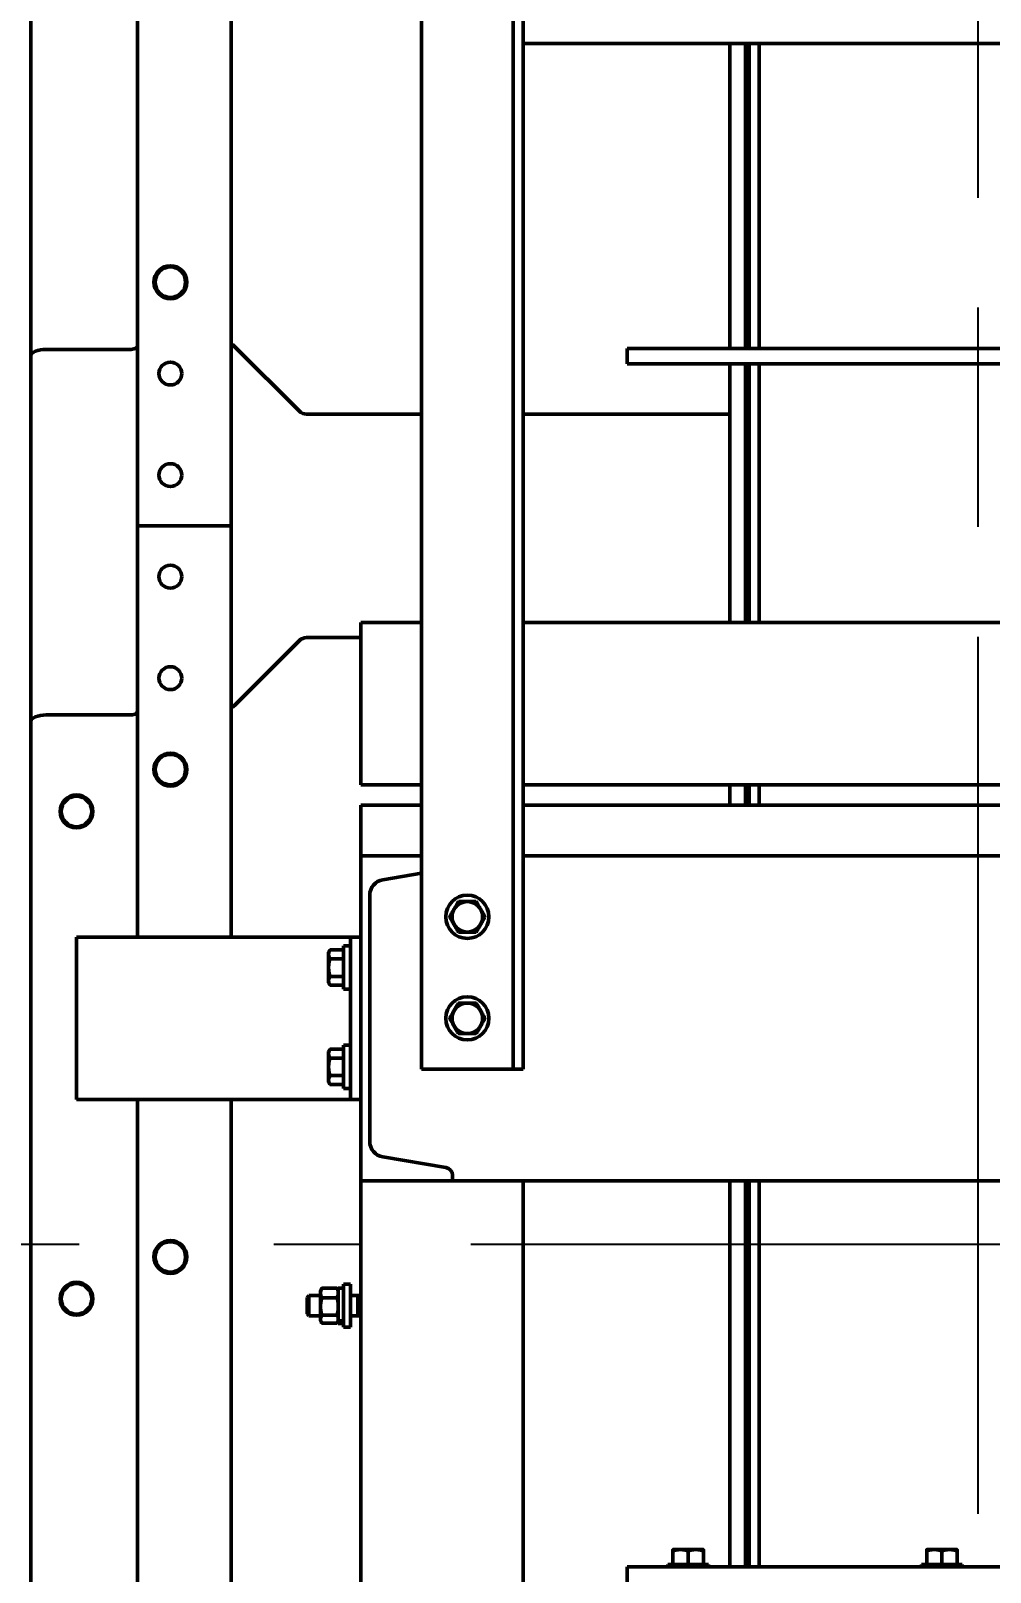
# Model space of a CAD drawing. Header units: inches. Extents: x 11 to 1621, y 11 to 1332.
# Drawn here: x 1144.51 to 1168.14, y 350.31 to 388.27 of the extents above; entities that cross this region are included whole.
import ezdxf

# ---------------------------------------------------------------- set-up
doc = ezdxf.new("R2010")
doc.units = ezdxf.units.IN
doc.header["$LTSCALE"] = 48
doc.header["$MEASUREMENT"] = 0
doc.linetypes.add('CHAIN', pattern=[0.7087, 0.4724, -0.0591, 0.1181, -0.0591])
for name, color, linetype, lineweight in [('Center Mark (ANSI)', 7, 'Continuous', 25), ('Centerline (ANSI)', 7, 'Continuous', 25), ('Dimension (ANSI)', 7, 'Continuous', 25), ('Visible (ANSI)', 7, 'Continuous', 50)]:
    doc.layers.add(name, color=color, linetype=linetype, lineweight=lineweight)
doc.styles.add('Dimension Text', font='tahoma.ttf')
doc.dimstyles.new('ELC FT', dxfattribs={"dimscale": 48, "dimtxt": 0.12, "dimasz": 0.098425, "dimexe": 0.05, "dimexo": 0.1, "dimgap": 0.031496, "dimtad": 1, "dimdec": 5, "dimzin": 3, "dimdsep": 46, "dimlunit": 4, "dimtxsty": 'Dimension Text', "dimcen": 0.09, "dimdle": 0.5, "dimclrd": 5, "dimclre": 5, "dimclrt": 256, "dimadec": 1, "dimazin": 3, "dimtfac": 0.833333, "dimtofl": 0, "dimtmove": 0, "dimatfit": 3, "dimfxl": 0, "dimfrac": 2, "dimtolj": 1, "dimtzin": 0, "dimlwd": 25, "dimlwe": 25, "dimarcsym": 0})

# ---------------------------------------------------------------- blocks, each defined once
blk = doc.blocks.new('*D32')
at = {"layer": 'Defpoints', "color": 0, "linetype": 'Continuous', "transparency": 16777216}
for p in [(1009.144, 460.889), (1167.944, 460.889), (1018.545, 291.451)]:
    blk.add_point(p, dxfattribs=at)
at = {"layer": 'Dimension (ANSI)', "color": 5, "linetype": 'Continuous', "lineweight": 25, "transparency": 16777216}
for p, q in [((1163.144, 460.889), (1006.744, 460.889)), ((1009.144, 296.176), (1009.144, 456.165)), ((1013.745, 291.451), (1006.744, 291.451))]:
    blk.add_line(p, q, dxfattribs=at)
at = {"layer": 'Dimension (ANSI)', "color": 5, "linetype": 'Continuous', "transparency": 16777216}
for points in [[(1008.356, 456.165), (1009.931, 456.165), (1009.144, 460.889)], [(1008.356, 296.176), (1009.931, 296.176), (1009.144, 291.451)]]:
    blk.add_solid(points, dxfattribs=at)
at = {"layer": 'Dimension (ANSI)', "linetype": 'Continuous', "lineweight": 25, "transparency": 16777216, "insert": (1003.996, 376.17), "char_height": 5.76, "attachment_point": 5, "rotation": 90, "style": 'Dimension Text'}
blk.add_mtext('\\A1;14\'-1 7/16"', dxfattribs=at)
blk = doc.blocks.new('*D33')
at = {"layer": 'Defpoints', "color": 0, "linetype": 'Continuous', "transparency": 16777216}
for p in [(1136.719, 358.38), (1150.497, 358.38), (1136.719, 291.451)]:
    blk.add_point(p, dxfattribs=at)
at = {"layer": 'Dimension (ANSI)', "color": 5, "linetype": 'Continuous', "lineweight": 25, "transparency": 16777216}
for p, q in [((1145.697, 358.38), (1134.319, 358.38)), ((1136.719, 296.176), (1136.719, 353.656))]:
    blk.add_line(p, q, dxfattribs=at)
at = {"layer": 'Dimension (ANSI)', "color": 5, "linetype": 'Continuous', "transparency": 16777216}
for points in [[(1135.931, 353.656), (1137.506, 353.656), (1136.719, 358.38)], [(1135.931, 296.176), (1137.506, 296.176), (1136.719, 291.451)]]:
    blk.add_solid(points, dxfattribs=at)
at = {"layer": 'Dimension (ANSI)', "linetype": 'Continuous', "lineweight": 25, "transparency": 16777216, "insert": (1131.571, 324.916), "char_height": 5.76, "attachment_point": 5, "rotation": 90, "style": 'Dimension Text'}
blk.add_mtext('\\A1;5\'-6 15/16"', dxfattribs=at)
blk = doc.blocks.new('*D51')
at = {"layer": 'Defpoints', "color": 0, "linetype": 'Continuous', "transparency": 16777216}
for p in [(1146.447, 546.451), (994.545, 291.451), (1018.545, 291.451)]:
    blk.add_point(p, dxfattribs=at)
at = {"layer": 'Dimension (ANSI)', "color": 5, "linetype": 'Continuous', "lineweight": 25, "transparency": 16777216}
for p, q in [((1141.647, 546.451), (992.145, 546.451)), ((994.545, 541.727), (994.545, 296.176)), ((1013.745, 291.451), (992.145, 291.451))]:
    blk.add_line(p, q, dxfattribs=at)
at = {"layer": 'Dimension (ANSI)', "color": 5, "linetype": 'Continuous', "transparency": 16777216}
for points in [[(993.758, 541.727), (995.333, 541.727), (994.545, 546.451)], [(993.758, 296.176), (995.333, 296.176), (994.545, 291.451)]]:
    blk.add_solid(points, dxfattribs=at)
at = {"layer": 'Dimension (ANSI)', "linetype": 'Continuous', "lineweight": 25, "transparency": 16777216, "insert": (990.034, 418.951), "char_height": 5.76, "attachment_point": 5, "rotation": 90, "style": 'Dimension Text'}
blk.add_mtext('\\A1;21\'-3"', dxfattribs=at)

msp = doc.modelspace()

# ---------------------------------------------------------------- linework, layer by layer
at = {"layer": 'Center Mark (ANSI)', "linetype": 'CHAIN', "ltscale": 0.952448}
msp.add_line((1338.941663, 358.380235), (1150.49666, 358.380235), dxfattribs=at)
at = {"layer": 'Centerline (ANSI)', "linetype": 'CHAIN', "ltscale": 0.952448}
msp.add_line((1167.836979, 286.951101), (1167.836979, 506.511101), dxfattribs=at)
at = {"layer": 'Visible (ANSI)'}
for p, q in [((1144.509479, 379.412161), (1144.509479, 411.451101)), ((1147.134479, 411.451101), (1147.134479, 380.499471)), ((1154.134479, 362.701101), (1154.134479, 410.701101)), ((1149.446979, 409.201101), (1149.446979, 376.076101)), ((1156.384479, 362.701101), (1156.384479, 408.946101)), ((1156.634479, 362.701101), (1156.634479, 408.826101)), ((1188.134479, 387.951101), (1156.634479, 387.951101)), ((1161.726979, 380.444174), (1161.726979, 387.951101)), ((1162.106979, 380.444174), (1162.106979, 387.951101)), ((1162.196979, 380.444174), (1162.196979, 387.951101)), ((1162.446979, 387.951101), (1162.446979, 380.444174)), ((1146.944479, 380.420771), (1144.889479, 380.420771)), ((1146.944479, 380.420771), (1144.889479, 380.420771)), ((1147.134479, 371.499471), (1147.134479, 380.499471)), ((1151.123756, 378.899324), (1149.520203, 380.502878)), ((1159.196979, 380.444174), (1183.571979, 380.444174)), ((1159.196979, 380.444174), (1159.196979, 380.069174)), ((1159.196979, 380.069174), (1183.571979, 380.069174)), ((1161.726979, 373.701101), (1161.726979, 380.069174)), ((1162.106979, 373.701101), (1162.106979, 380.069174)), ((1162.196979, 373.701101), (1162.196979, 380.069174)), ((1162.446979, 380.069174), (1162.446979, 373.701101)), ((1144.509479, 370.412161), (1144.509479, 379.412161)), ((1154.134479, 378.826101), (1151.300533, 378.826101)), ((1161.726979, 378.826101), (1156.634479, 378.826101)), ((1147.134479, 376.076101), (1147.201979, 376.076101)), ((1147.201979, 376.076101), (1149.256979, 376.076101)), ((1149.196979, 376.076101), (1147.201979, 376.076101)), ((1149.446979, 376.076101), (1149.256979, 376.076101)), ((1149.446979, 376.076101), (1149.446979, 365.951101)), ((1154.134479, 373.701101), (1152.634479, 373.701101)), ((1152.634479, 373.701101), (1152.634479, 369.701101)), ((1188.134479, 373.701101), (1156.634479, 373.701101)), ((1149.520203, 371.649324), (1151.123756, 373.252878)), ((1151.300533, 373.326101), (1152.634479, 373.326101)), ((1146.944479, 371.420771), (1144.889479, 371.420771)), ((1146.944479, 371.420771), (1144.889479, 371.420771)), ((1147.134479, 365.951101), (1147.134479, 371.499471)), ((1144.509479, 294.451101), (1144.509479, 370.412161)), ((1154.134479, 369.701101), (1152.634479, 369.701101)), ((1187.766363, 369.701101), (1156.634479, 369.701101)), ((1161.726979, 369.201101), (1161.726979, 369.701101)), ((1162.106979, 369.201101), (1162.106979, 369.701101)), ((1162.196979, 369.201101), (1162.196979, 369.701101)), ((1162.446979, 369.701101), (1162.446979, 369.201101)), ((1154.134479, 369.201101), (1152.634479, 369.201101)), ((1152.634479, 369.201101), (1152.634479, 367.951101)), ((1187.613498, 369.201101), (1156.634479, 369.201101)), ((1152.634479, 367.951101), (1152.634479, 359.951101)), ((1154.134479, 367.951101), (1152.634479, 367.951101)), ((1154.134479, 367.951101), (1152.634479, 367.951101)), ((1187.879461, 367.951101), (1156.634479, 367.951101)), ((1187.879461, 367.951101), (1156.634479, 367.951101)), ((1153.180111, 367.364614), (1154.134479, 367.524321)), ((1153.180111, 367.364614), (1154.134479, 367.524321)), ((1152.854479, 360.922239), (1152.854479, 366.979963)), ((1152.854479, 360.922239), (1152.854479, 366.979963)), ((1145.634479, 365.951101), (1152.134479, 365.951101)), ((1145.634479, 361.951101), (1145.634479, 365.951101)), ((1152.384479, 365.951101), (1152.134479, 365.951101)), ((1152.384479, 365.951101), (1152.634479, 365.951101)), ((1152.384479, 361.951101), (1152.384479, 365.951101)), ((1151.843479, 365.576101), (1151.876973, 365.634114)), ((1151.843479, 365.576101), (1151.843479, 365.52586)), ((1151.843479, 365.52586), (1151.843479, 365.201101)), ((1152.207479, 365.634114), (1151.876973, 365.634114)), ((1152.207479, 365.732601), (1152.207479, 364.669601)), ((1152.207479, 365.732601), (1152.384479, 365.732601)), ((1151.843479, 365.201101), (1151.843479, 364.876341)), ((1152.207479, 365.417607), (1151.876973, 365.417607)), ((1151.843479, 364.876341), (1151.843479, 364.826101)), ((1151.843479, 364.826101), (1151.876973, 364.768088)), ((1152.207479, 364.984595), (1151.876973, 364.984595)), ((1152.207479, 364.768088), (1151.876973, 364.768088)), ((1152.207479, 364.669601), (1152.384479, 364.669601)), ((1151.843479, 363.130937), (1151.876973, 363.188949)), ((1152.207479, 363.188949), (1151.876973, 363.188949)), ((1152.207479, 363.287437), (1152.207479, 362.224437)), ((1152.207479, 363.287437), (1152.384479, 363.287437)), ((1151.843479, 363.130937), (1151.843479, 363.080696)), ((1151.843479, 363.080696), (1151.843479, 362.755937)), ((1152.207479, 362.972443), (1151.876973, 362.972443)), ((1151.843479, 362.755937), (1151.843479, 362.431177)), ((1151.843479, 362.431177), (1151.843479, 362.380937)), ((1152.207479, 362.53943), (1151.876973, 362.53943)), ((1154.254479, 362.701101), (1154.134479, 362.701101)), ((1154.254479, 362.701101), (1156.134479, 362.701101)), ((1156.134479, 362.701101), (1156.384479, 362.701101)), ((1156.504479, 362.701101), (1156.384479, 362.701101)), ((1156.504479, 362.701101), (1156.634479, 362.701101)), ((1151.843479, 362.380937), (1151.876973, 362.322924)), ((1152.207479, 362.322924), (1151.876973, 362.322924)), ((1152.207479, 362.224437), (1152.384479, 362.224437)), ((1152.134479, 361.951101), (1145.634479, 361.951101)), ((1147.134479, 294.451101), (1147.134479, 361.951101)), ((1149.446979, 361.951101), (1149.446979, 303.316653)), ((1152.384479, 361.951101), (1152.134479, 361.951101)), ((1152.634479, 361.951101), (1152.384479, 361.951101)), ((1154.731664, 360.277947), (1153.180111, 360.537588)), ((1154.731664, 360.277947), (1153.180111, 360.537588)), ((1152.634479, 359.951101), (1154.894479, 359.951101)), ((1152.634479, 311.520493), (1152.634479, 359.951101)), ((1152.634479, 359.951101), (1156.634479, 359.951101)), ((1154.894479, 359.951101), (1154.894479, 360.085621)), ((1154.894479, 359.951101), (1154.894479, 360.085621)), ((1172.219479, 359.951101), (1154.894479, 359.951101)), ((1156.634479, 318.448696), (1156.634479, 359.951101)), ((1161.726979, 350.444174), (1161.726979, 359.951101)), ((1162.106979, 350.444174), (1162.106979, 359.951101)), ((1162.196979, 350.444174), (1162.196979, 359.951101)), ((1162.446979, 359.951101), (1162.446979, 350.444174)), ((1151.311476, 357.077919), (1151.357247, 357.125107)), ((1151.357247, 357.125107), (1151.357247, 356.625107)), ((1151.644479, 357.125107), (1151.357247, 357.125107)), ((1151.644479, 357.250107), (1151.671248, 357.296472)), ((1151.644479, 357.250107), (1151.644479, 357.190075)), ((1151.644479, 357.190075), (1151.644479, 356.856338)), ((1151.677973, 357.307577), (1152.048986, 357.307577)), ((1152.082479, 357.250107), (1152.055711, 357.296472)), ((1152.082479, 356.500459), (1152.082479, 357.309607)), ((1152.207479, 357.309607), (1152.082479, 357.309607)), ((1152.207479, 356.343607), (1152.207479, 357.406607)), ((1152.384479, 357.406607), (1152.207479, 357.406607)), ((1152.384479, 356.343607), (1152.384479, 357.406607)), ((1152.561476, 357.125107), (1152.384479, 357.125107)), ((1152.561476, 357.125107), (1152.634479, 357.127955)), ((1152.561476, 357.125107), (1152.561476, 356.625107)), ((1151.311476, 356.672296), (1151.311476, 357.077919)), ((1151.644479, 356.856338), (1151.644479, 356.54137)), ((1151.677973, 357.072573), (1152.048986, 357.072573)), ((1151.311476, 356.672296), (1151.357247, 356.625107)), ((1151.644479, 356.625107), (1151.357247, 356.625107)), ((1151.644479, 356.54137), (1151.644479, 356.500107)), ((1151.644479, 356.500107), (1151.671248, 356.453743)), ((1151.677973, 356.640103), (1152.048986, 356.640103)), ((1151.677973, 356.442637), (1152.048986, 356.442637)), ((1152.082479, 356.500107), (1152.055711, 356.453743)), ((1152.082479, 356.477657), (1152.082479, 356.500459)), ((1152.082479, 356.500459), (1152.207479, 356.500459)), ((1152.207479, 356.477657), (1152.082479, 356.477657)), ((1152.082479, 356.440607), (1152.082479, 356.477657)), ((1152.207479, 356.440607), (1152.082479, 356.440607)), ((1152.561476, 356.625107), (1152.384479, 356.625107)), ((1152.561476, 356.625107), (1152.634479, 356.62226)), ((1152.384479, 356.343607), (1152.207479, 356.343607)), ((1160.509479, 350.871178), (1160.321979, 350.871178)), ((1160.321979, 350.507178), (1160.321979, 350.837684)), ((1160.884479, 350.871178), (1160.509479, 350.871178)), ((1160.696979, 350.507178), (1160.696979, 350.837684)), ((1161.071979, 350.871178), (1160.884479, 350.871178)), ((1161.071979, 350.507178), (1161.071979, 350.837684)), ((1166.759479, 350.871178), (1166.571979, 350.871178)), ((1166.571979, 350.507178), (1166.571979, 350.837684)), ((1167.134479, 350.871178), (1166.759479, 350.871178)), ((1166.946979, 350.507178), (1166.946979, 350.837684)), ((1167.321979, 350.871178), (1167.134479, 350.871178)), ((1167.321979, 350.507178), (1167.321979, 350.837684)), ((1159.196979, 350.444174), (1159.196979, 350.069174)), ((1159.196979, 350.444174), (1175.107077, 350.444174)), ((1161.196979, 350.507174), (1160.196979, 350.507174)), ((1160.196979, 350.507174), (1160.196979, 350.444174)), ((1160.509479, 350.507178), (1160.321979, 350.507178)), ((1160.321979, 350.507178), (1160.321979, 350.507174)), ((1160.696979, 350.507178), (1160.509479, 350.507178)), ((1160.884479, 350.507178), (1160.696979, 350.507178)), ((1161.071979, 350.507178), (1160.884479, 350.507178)), ((1161.071979, 350.507178), (1161.071979, 350.507174)), ((1161.196979, 350.507174), (1161.196979, 350.444174)), ((1167.446979, 350.507174), (1166.446979, 350.507174)), ((1166.446979, 350.507174), (1166.446979, 350.444174)), ((1166.759479, 350.507178), (1166.571979, 350.507178)), ((1166.571979, 350.507178), (1166.571979, 350.507174)), ((1166.946979, 350.507178), (1166.759479, 350.507178)), ((1167.134479, 350.507178), (1166.946979, 350.507178)), ((1167.321979, 350.507178), (1167.134479, 350.507178)), ((1167.321979, 350.507178), (1167.321979, 350.507174)), ((1167.446979, 350.507174), (1167.446979, 350.444174))]:
    msp.add_line(p, q, dxfattribs=at)
for centre, radius in [((1147.946979, 382.076101), 0.40625), ((1147.946979, 382.076101), 0.375), ((1147.946979, 379.826101), 0.28125), ((1147.946979, 377.326101), 0.28125), ((1147.946979, 374.826101), 0.28125), ((1147.946979, 372.326101), 0.28125), ((1147.946979, 370.076101), 0.40625), ((1147.946979, 370.076101), 0.375), ((1145.634479, 369.044851), 0.40625), ((1145.634479, 369.044851), 0.375), ((1155.259479, 366.451101), 0.5315), ((1155.259479, 363.951101), 0.5315), ((1147.946979, 358.076101), 0.40625), ((1147.946979, 358.076101), 0.375), ((1145.634479, 357.044851), 0.40625), ((1145.634479, 357.044851), 0.375)]:
    msp.add_circle(centre, radius, dxfattribs=at)
for centre, radius, start, end in [((1149.343426, 380.326101), 0.25, 45, 65.5301995), ((1151.300533, 379.076101), 0.25, 225, 270), ((1151.300533, 373.076101), 0.25, 90, 135), ((1149.343426, 371.826101), 0.25, 294.4698005, 315), ((1153.244479, 366.979963), 0.39, 99.5, 180), ((1153.244479, 366.979963), 0.39, 99.5, 180), ((1155.259479, 366.451101), 0.375, 150, 210), ((1155.259479, 366.451101), 0.375, 90, 150), ((1155.259479, 366.451101), 0.375, 30, 90), ((1155.259479, 366.451101), 0.375, 330, 30), ((1155.259479, 366.451101), 0.375, 210, 270), ((1155.259479, 366.451101), 0.375, 270, 330), ((1155.259479, 363.951101), 0.375, 90, 150), ((1155.259479, 363.951101), 0.375, 30, 90), ((1155.259479, 363.951101), 0.375, 150, 210), ((1155.259479, 363.951101), 0.375, 330, 30), ((1155.259479, 363.951101), 0.375, 210, 270), ((1155.259479, 363.951101), 0.375, 270, 330), ((1153.244479, 360.922239), 0.39, 180, 260.5), ((1153.244479, 360.922239), 0.39, 180, 260.5), ((1154.699479, 360.085621), 0.195, 0, 80.5), ((1154.699479, 360.085621), 0.195, 0, 80.5)]:
    msp.add_arc(centre, radius, start, end, dxfattribs=at)
for centre, major_axis in [((1144.889479, 380.26337), (0.38, 0)), ((1144.889479, 380.26337), (0.38, 0)), ((1146.944479, 380.499471), (-0.19, 0)), ((1146.944479, 380.499471), (-0.19, 0)), ((1144.889479, 371.26337), (0.38, 0)), ((1144.889479, 371.26337), (0.38, 0)), ((1146.944479, 371.499471), (-0.19, 0)), ((1146.944479, 371.499471), (-0.19, 0))]:
    msp.add_ellipse(centre, major_axis=major_axis, ratio=0.414213562, start_param=1.570796327, end_param=3.141592654, dxfattribs=at)
for points, weights in [([(1154.826467, 366.451101), (1154.884479, 366.551582), (1154.93472, 366.638601)], [1, 1.0379548493, 1]), ([(1154.93472, 366.638601), (1154.98496, 366.72562), (1155.042973, 366.826101)], [1, 1.0379548493, 1]), ([(1155.042973, 366.826101), (1155.158999, 366.826101), (1155.259479, 366.826101)], [1, 1.0379548493, 1]), ([(1155.259479, 366.826101), (1155.35996, 366.826101), (1155.475986, 366.826101)], [1, 1.0379548493, 1]), ([(1155.475986, 366.826101), (1155.533999, 366.72562), (1155.584239, 366.638601)], [1, 1.0379548493, 1]), ([(1155.584239, 366.638601), (1155.634479, 366.551582), (1155.692492, 366.451101)], [1, 1.0379548493, 1]), ([(1154.93472, 366.263601), (1154.884479, 366.35062), (1154.826467, 366.451101)], [1, 1.0379548493, 1]), ([(1155.042973, 366.076101), (1154.98496, 366.176582), (1154.93472, 366.263601)], [1, 1.0379548493, 1]), ([(1155.584239, 366.263601), (1155.533999, 366.176582), (1155.475986, 366.076101)], [1, 1.0379548493, 1]), ([(1155.692492, 366.451101), (1155.634479, 366.35062), (1155.584239, 366.263601)], [1, 1.0379548493, 1]), ([(1155.259479, 366.076101), (1155.158999, 366.076101), (1155.042973, 366.076101)], [1, 1.0379548493, 1]), ([(1155.475986, 366.076101), (1155.35996, 366.076101), (1155.259479, 366.076101)], [1, 1.0379548493, 1]), ([(1151.876973, 365.634114), (1151.843479, 365.576101), (1151.843479, 365.52586)], [1, 1.0379548493, 1]), ([(1151.843479, 365.52586), (1151.843479, 365.47562), (1151.876973, 365.417607)], [1, 1.0379548493, 1]), ([(1151.876973, 365.417607), (1151.843479, 365.301582), (1151.843479, 365.201101)], [1, 1.0379548493, 1]), ([(1151.843479, 365.201101), (1151.843479, 365.10062), (1151.876973, 364.984595)], [1, 1.0379548493, 1]), ([(1151.876973, 364.984595), (1151.843479, 364.926582), (1151.843479, 364.876341)], [1, 1.0379548493, 1]), ([(1151.843479, 364.876341), (1151.843479, 364.826101), (1151.876973, 364.768088)], [1, 1.0379548493, 1]), ([(1154.93472, 364.138601), (1154.98496, 364.22562), (1155.042973, 364.326101)], [1, 1.0379548493, 1]), ([(1155.042973, 364.326101), (1155.158999, 364.326101), (1155.259479, 364.326101)], [1, 1.0379548493, 1]), ([(1155.259479, 364.326101), (1155.35996, 364.326101), (1155.475986, 364.326101)], [1, 1.0379548493, 1]), ([(1155.475986, 364.326101), (1155.533999, 364.22562), (1155.584239, 364.138601)], [1, 1.0379548493, 1]), ([(1154.826467, 363.951101), (1154.884479, 364.051582), (1154.93472, 364.138601)], [1, 1.0379548493, 1]), ([(1154.93472, 363.763601), (1154.884479, 363.85062), (1154.826467, 363.951101)], [1, 1.0379548493, 1]), ([(1155.584239, 364.138601), (1155.634479, 364.051582), (1155.692492, 363.951101)], [1, 1.0379548493, 1]), ([(1155.692492, 363.951101), (1155.634479, 363.85062), (1155.584239, 363.763601)], [1, 1.0379548493, 1]), ([(1155.042973, 363.576101), (1154.98496, 363.676582), (1154.93472, 363.763601)], [1, 1.0379548493, 1]), ([(1155.259479, 363.576101), (1155.158999, 363.576101), (1155.042973, 363.576101)], [1, 1.0379548493, 1]), ([(1155.475986, 363.576101), (1155.35996, 363.576101), (1155.259479, 363.576101)], [1, 1.0379548493, 1]), ([(1155.584239, 363.763601), (1155.533999, 363.676582), (1155.475986, 363.576101)], [1, 1.0379548493, 1]), ([(1151.876973, 363.188949), (1151.843479, 363.130937), (1151.843479, 363.080696)], [1, 1.0379548493, 1]), ([(1151.843479, 363.080696), (1151.843479, 363.030456), (1151.876973, 362.972443)], [1, 1.0379548493, 1]), ([(1151.876973, 362.972443), (1151.843479, 362.856418), (1151.843479, 362.755937)], [1, 1.0379548493, 1]), ([(1151.843479, 362.755937), (1151.843479, 362.655456), (1151.876973, 362.53943)], [1, 1.0379548493, 1]), ([(1151.876973, 362.53943), (1151.843479, 362.481418), (1151.843479, 362.431177)], [1, 1.0379548493, 1]), ([(1151.843479, 362.431177), (1151.843479, 362.380937), (1151.876973, 362.322924)], [1, 1.0379548493, 1]), ([(1151.677973, 357.307577), (1151.644479, 357.244608), (1151.644479, 357.190075)], [1, 1.0379548493, 1]), ([(1151.644479, 357.190075), (1151.644479, 357.135542), (1151.677973, 357.072573)], [1, 1.0379548493, 1]), ([(1151.671248, 357.296472), (1151.67441, 357.301949), (1151.677973, 357.307577)], [1.00700645214, 1.0039049919, 1]), ([(1152.082479, 357.190075), (1152.082479, 357.244608), (1152.048986, 357.307577)], [1, 1.0379548493, 1]), ([(1152.048986, 357.307577), (1152.052549, 357.301949), (1152.055711, 357.296472)], [1, 1.0039049919, 1.00700645214]), ([(1152.048986, 357.072573), (1152.082479, 357.135542), (1152.082479, 357.190075)], [1, 1.0379548493, 1]), ([(1151.677973, 357.072573), (1151.644479, 356.956693), (1151.644479, 356.856338)], [1, 1.0379548493, 1]), ([(1151.644479, 356.856338), (1151.644479, 356.755983), (1151.677973, 356.640103)], [1, 1.0379548493, 1]), ([(1152.082479, 356.856338), (1152.082479, 356.956693), (1152.048986, 357.072573)], [1, 1.0379548493, 1]), ([(1152.048986, 356.640103), (1152.082479, 356.755983), (1152.082479, 356.856338)], [1, 1.0379548493, 1]), ([(1151.677973, 356.640103), (1151.644479, 356.587193), (1151.644479, 356.54137)], [1, 1.0379548493, 1]), ([(1151.644479, 356.54137), (1151.644479, 356.495548), (1151.677973, 356.442637)], [1, 1.0379548493, 1]), ([(1152.082479, 356.54137), (1152.082479, 356.587193), (1152.048986, 356.640103)], [1, 1.0379548493, 1]), ([(1152.048986, 356.442637), (1152.082479, 356.495548), (1152.082479, 356.54137)], [1, 1.0379548493, 1]), ([(1160.321979, 350.837684), (1160.321979, 350.871178), (1160.321979, 350.871178)], [1, 1.0379548493, 1]), ([(1160.509479, 350.871178), (1160.42246, 350.871178), (1160.321979, 350.837684)], [1, 1.0379548493, 1]), ([(1160.696979, 350.837684), (1160.596499, 350.871178), (1160.509479, 350.871178)], [1, 1.0379548493, 1]), ([(1160.884479, 350.871178), (1160.79746, 350.871178), (1160.696979, 350.837684)], [1, 1.0379548493, 1]), ([(1161.071979, 350.837684), (1160.971499, 350.871178), (1160.884479, 350.871178)], [1, 1.0379548493, 1]), ([(1161.071979, 350.871178), (1161.071979, 350.871178), (1161.071979, 350.837684)], [1, 1.0379548493, 1]), ([(1166.571979, 350.837684), (1166.571979, 350.871178), (1166.571979, 350.871178)], [1, 1.0379548493, 1]), ([(1166.759479, 350.871178), (1166.67246, 350.871178), (1166.571979, 350.837684)], [1, 1.0379548493, 1]), ([(1166.946979, 350.837684), (1166.846499, 350.871178), (1166.759479, 350.871178)], [1, 1.0379548493, 1]), ([(1167.134479, 350.871178), (1167.04746, 350.871178), (1166.946979, 350.837684)], [1, 1.0379548493, 1]), ([(1167.321979, 350.837684), (1167.221499, 350.871178), (1167.134479, 350.871178)], [1, 1.0379548493, 1]), ([(1167.321979, 350.871178), (1167.321979, 350.871178), (1167.321979, 350.837684)], [1, 1.0379548493, 1])]:
    msp.add_rational_spline(points, weights, degree=2, dxfattribs=at)

# ---------------------------------------------------------------- dimensions: what is measured, and where the dimension line sits
at = {"layer": 'Dimension (ANSI)', "color": 5, "linetype": 'Continuous', "lineweight": 25, "true_color": 0x0000ff}
for base, p1, p2, override, picture, middle in [((994.545281, 291.451101), (1146.446979, 546.451101), (1018.545281, 291.451101), {"dimgap": 0.031496, "dimdec": 5, "dimlfac": 1, "dimtol": 0, "dimlim": 0, "dimtp": 0, "dimtm": 0, "dimtdec": 2, "dimatfit": 1}, '*D51', (994.545281, 418.951101)), ((1009.143755, 460.889261), (1018.545281, 291.451101), (1167.944479, 460.889261), {"dimgap": 0.031496, "dimdec": 5, "dimlfac": 1, "dimtol": 0, "dimlim": 0, "dimtp": 0, "dimtm": 0, "dimtdec": 2, "dimatfit": 1}, '*D32', (1009.143755, 376.170181)), ((1136.718594, 358.380235), (1136.718594, 291.451101), (1150.49666, 358.380235), {"dimgap": 0.031496, "dimdec": 5, "dimlfac": 1, "dimse1": 1, "dimtol": 0, "dimlim": 0, "dimtp": 0, "dimtm": 0, "dimtdec": 2, "dimatfit": 1}, '*D33', (1136.718594, 324.915668))]:
    dim = msp.add_linear_dim(base=base, p1=p1, p2=p2, angle=270, dimstyle='ELC FT', override=override, dxfattribs=at)
    dim.commit()
    dim.dimension.update_dxf_attribs({"geometry": picture, "text_midpoint": middle, "dimtype": 160})

doc.saveas('drawing.dxf')
